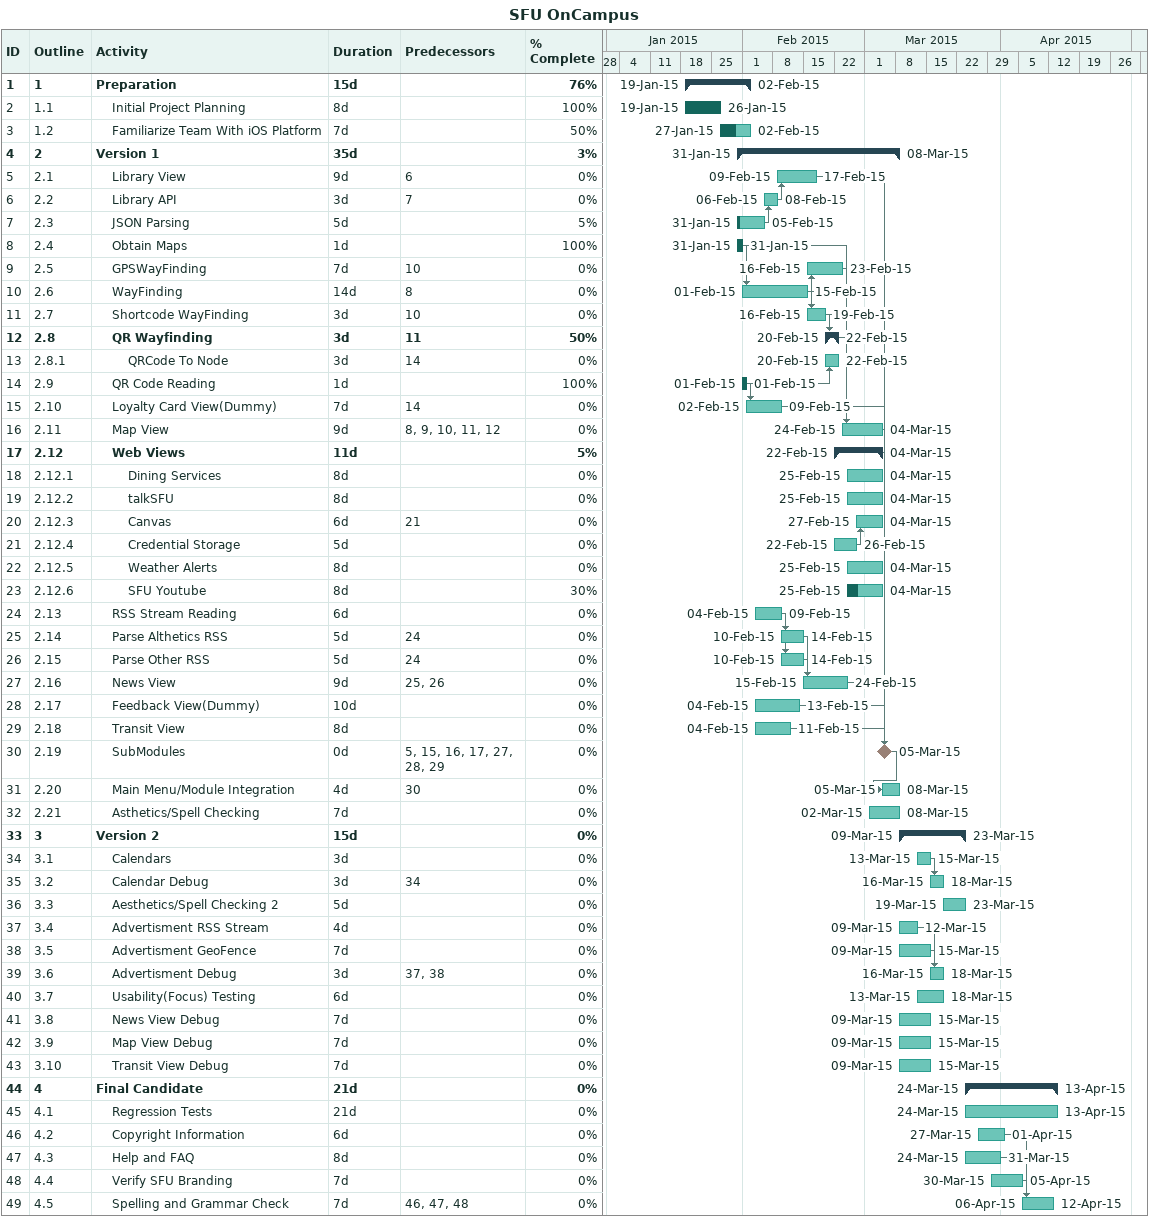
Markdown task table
SFU OnCampus

| ID | WBS | Task | Duration | Start | Finish | Predecessors | % complete |
|---|---|---|---|---|---|---|---|
| 1 | 1 | **Preparation** | 15d | 2015-01-19 | 2015-02-02 |  | 76 |
| 2 | 1.1 | Initial Project Planning | 8d | 2015-01-19 | 2015-01-26 |  | 100 |
| 3 | 1.2 | Familiarize Team With iOS Platform | 7d | 2015-01-27 | 2015-02-02 |  | 50 |
| 4 | 2 | **Version 1** | 35d | 2015-01-31 | 2015-03-08 |  | 3 |
| 5 | 2.1 | Library View | 9d | 2015-02-09 | 2015-02-17 | 6 | 0 |
| 6 | 2.2 | Library API | 3d | 2015-02-06 | 2015-02-08 | 7 | 0 |
| 7 | 2.3 | JSON Parsing | 5d | 2015-01-31 | 2015-02-05 |  | 5 |
| 8 | 2.4 | Obtain Maps | 1d | 2015-01-31 | 2015-01-31 |  | 100 |
| 9 | 2.5 | GPSWayFinding | 7d | 2015-02-16 | 2015-02-23 | 10 | 0 |
| 10 | 2.6 | WayFinding | 14d | 2015-02-01 | 2015-02-15 | 8 | 0 |
| 11 | 2.7 | Shortcode WayFinding | 3d | 2015-02-16 | 2015-02-19 | 10 | 0 |
| 12 | 2.8 | **QR Wayfinding** | 3d | 2015-02-20 | 2015-02-22 | 11 | 50 |
| 13 | 2.8.1 | QRCode To Node | 3d | 2015-02-20 | 2015-02-22 | 14 | 0 |
| 14 | 2.9 | QR Code Reading | 1d | 2015-02-01 | 2015-02-01 |  | 100 |
| 15 | 2.10 | Loyalty Card View(Dummy) | 7d | 2015-02-02 | 2015-02-09 | 14 | 0 |
| 16 | 2.11 | Map View | 9d | 2015-02-24 | 2015-03-04 | 8, 9, 10, 11, 12 | 0 |
| 17 | 2.12 | **Web Views** | 11d | 2015-02-22 | 2015-03-04 |  | 5 |
| 18 | 2.12.1 | Dining Services | 8d | 2015-02-25 | 2015-03-04 |  | 0 |
| 19 | 2.12.2 | talkSFU | 8d | 2015-02-25 | 2015-03-04 |  | 0 |
| 20 | 2.12.3 | Canvas | 6d | 2015-02-27 | 2015-03-04 | 21 | 0 |
| 21 | 2.12.4 | Credential Storage | 5d | 2015-02-22 | 2015-02-26 |  | 0 |
| 22 | 2.12.5 | Weather Alerts | 8d | 2015-02-25 | 2015-03-04 |  | 0 |
| 23 | 2.12.6 | SFU Youtube | 8d | 2015-02-25 | 2015-03-04 |  | 30 |
| 24 | 2.13 | RSS Stream Reading | 6d | 2015-02-04 | 2015-02-09 |  | 0 |
| 25 | 2.14 | Parse Althetics RSS | 5d | 2015-02-10 | 2015-02-14 | 24 | 0 |
| 26 | 2.15 | Parse Other RSS | 5d | 2015-02-10 | 2015-02-14 | 24 | 0 |
| 27 | 2.16 | News View | 9d | 2015-02-15 | 2015-02-24 | 25, 26 | 0 |
| 28 | 2.17 | Feedback View(Dummy) | 10d | 2015-02-04 | 2015-02-13 |  | 0 |
| 29 | 2.18 | Transit View | 8d | 2015-02-04 | 2015-02-11 |  | 0 |
| 30 | 2.19 | SubModules | 0d | 2015-03-05 | 2015-03-05 | 5, 15, 16, 17, 27, 28, 29 | 0 |
| 31 | 2.20 | Main Menu/Module Integration | 4d | 2015-03-05 | 2015-03-08 | 30 | 0 |
| 32 | 2.21 | Asthetics/Spell Checking | 7d | 2015-03-02 | 2015-03-08 |  | 0 |
| 33 | 3 | **Version 2** | 15d | 2015-03-09 | 2015-03-23 |  | 0 |
| 34 | 3.1 | Calendars | 3d | 2015-03-13 | 2015-03-15 |  | 0 |
| 35 | 3.2 | Calendar Debug | 3d | 2015-03-16 | 2015-03-18 | 34 | 0 |
| 36 | 3.3 | Aesthetics/Spell Checking 2 | 5d | 2015-03-19 | 2015-03-23 |  | 0 |
| 37 | 3.4 | Advertisment RSS Stream | 4d | 2015-03-09 | 2015-03-12 |  | 0 |
| 38 | 3.5 | Advertisment GeoFence | 7d | 2015-03-09 | 2015-03-15 |  | 0 |
| 39 | 3.6 | Advertisment Debug | 3d | 2015-03-16 | 2015-03-18 | 37, 38 | 0 |
| 40 | 3.7 | Usability(Focus) Testing | 6d | 2015-03-13 | 2015-03-18 |  | 0 |
| 41 | 3.8 | News View Debug | 7d | 2015-03-09 | 2015-03-15 |  | 0 |
| 42 | 3.9 | Map View Debug | 7d | 2015-03-09 | 2015-03-15 |  | 0 |
| 43 | 3.10 | Transit View Debug | 7d | 2015-03-09 | 2015-03-15 |  | 0 |
| 44 | 4 | **Final Candidate** | 21d | 2015-03-24 | 2015-04-13 |  | 0 |
| 45 | 4.1 | Regression Tests | 21d | 2015-03-24 | 2015-04-13 |  | 0 |
| 46 | 4.2 | Copyright Information | 6d | 2015-03-27 | 2015-04-01 |  | 0 |
| 47 | 4.3 | Help and FAQ | 8d | 2015-03-24 | 2015-03-31 |  | 0 |
| 48 | 4.4 | Verify SFU Branding | 7d | 2015-03-30 | 2015-04-05 |  | 0 |
| 49 | 4.5 | Spelling and Grammar Check | 7d | 2015-04-06 | 2015-04-12 | 46, 47, 48 | 0 |
